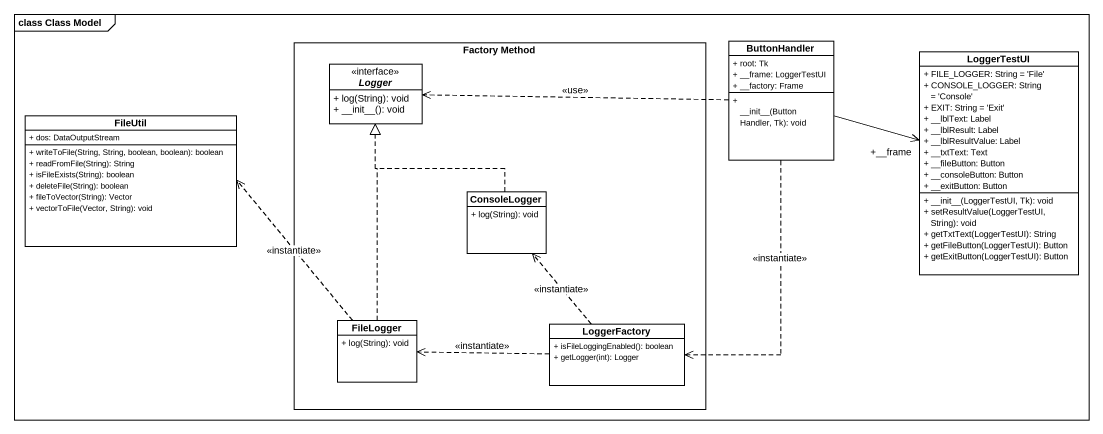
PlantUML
@startuml
mainframe class Class Model
hide circle
hide empty members
skinparam classAttributeIconSize 0
rectangle "Factory Method" as Factory_Method {
  interface Logger {
    + log(String): void
    + ~__init~__(): void
  }
  class ConsoleLogger {
    + log(String): void
  }
  class FileLogger {
    + log(String): void
  }
  class LoggerFactory {
    + isFileLoggingEnabled(): boolean
    + getLogger(int): Logger
  }
}
class ButtonHandler {
  + root: Tk
  + __frame: LoggerTestUI
  + __factory: Frame
  + ~__init~__(ButtonHandler, Tk): void
}
class LoggerTestUI {
  + FILE_LOGGER: String = 'File'
  + CONSOLE_LOGGER: String = 'Console'
  + EXIT: String = 'Exit'
  + __lblText: Label
  + __lblResult: Label
  + __lblResultValue: Label
  + __txtText: Text
  + __fileButton: Button
  + __consoleButton: Button
  + __exitButton: Button
  + ~__init~__(LoggerTestUI, Tk): void
  + setResultValue(LoggerTestUI, String): void
  + getTxtText(LoggerTestUI): String
  + getFileButton(LoggerTestUI): Button
  + getExitButton(LoggerTestUI): Button
}
class FileUtil {
  + dos: DataOutputStream
  + writeToFile(String, String, boolean, boolean): boolean
  + readFromFile(String): String
  + isFileExists(String): boolean
  + deleteFile(String): boolean
  + fileToVector(String): Vector
  + vectorToFile(Vector, String): void
}
ButtonHandler .left.> Logger : <<use>>
ButtonHandler -right-> "+__frame" LoggerTestUI
ButtonHandler ..> LoggerFactory : <<instantiate>>
ConsoleLogger .up.|> Logger
FileLogger .up.|> Logger
FileLogger .up.> FileUtil : <<instantiate>>
LoggerFactory .up.> ConsoleLogger : <<instantiate>>
LoggerFactory .left.> FileLogger : <<instantiate>>
@enduml
